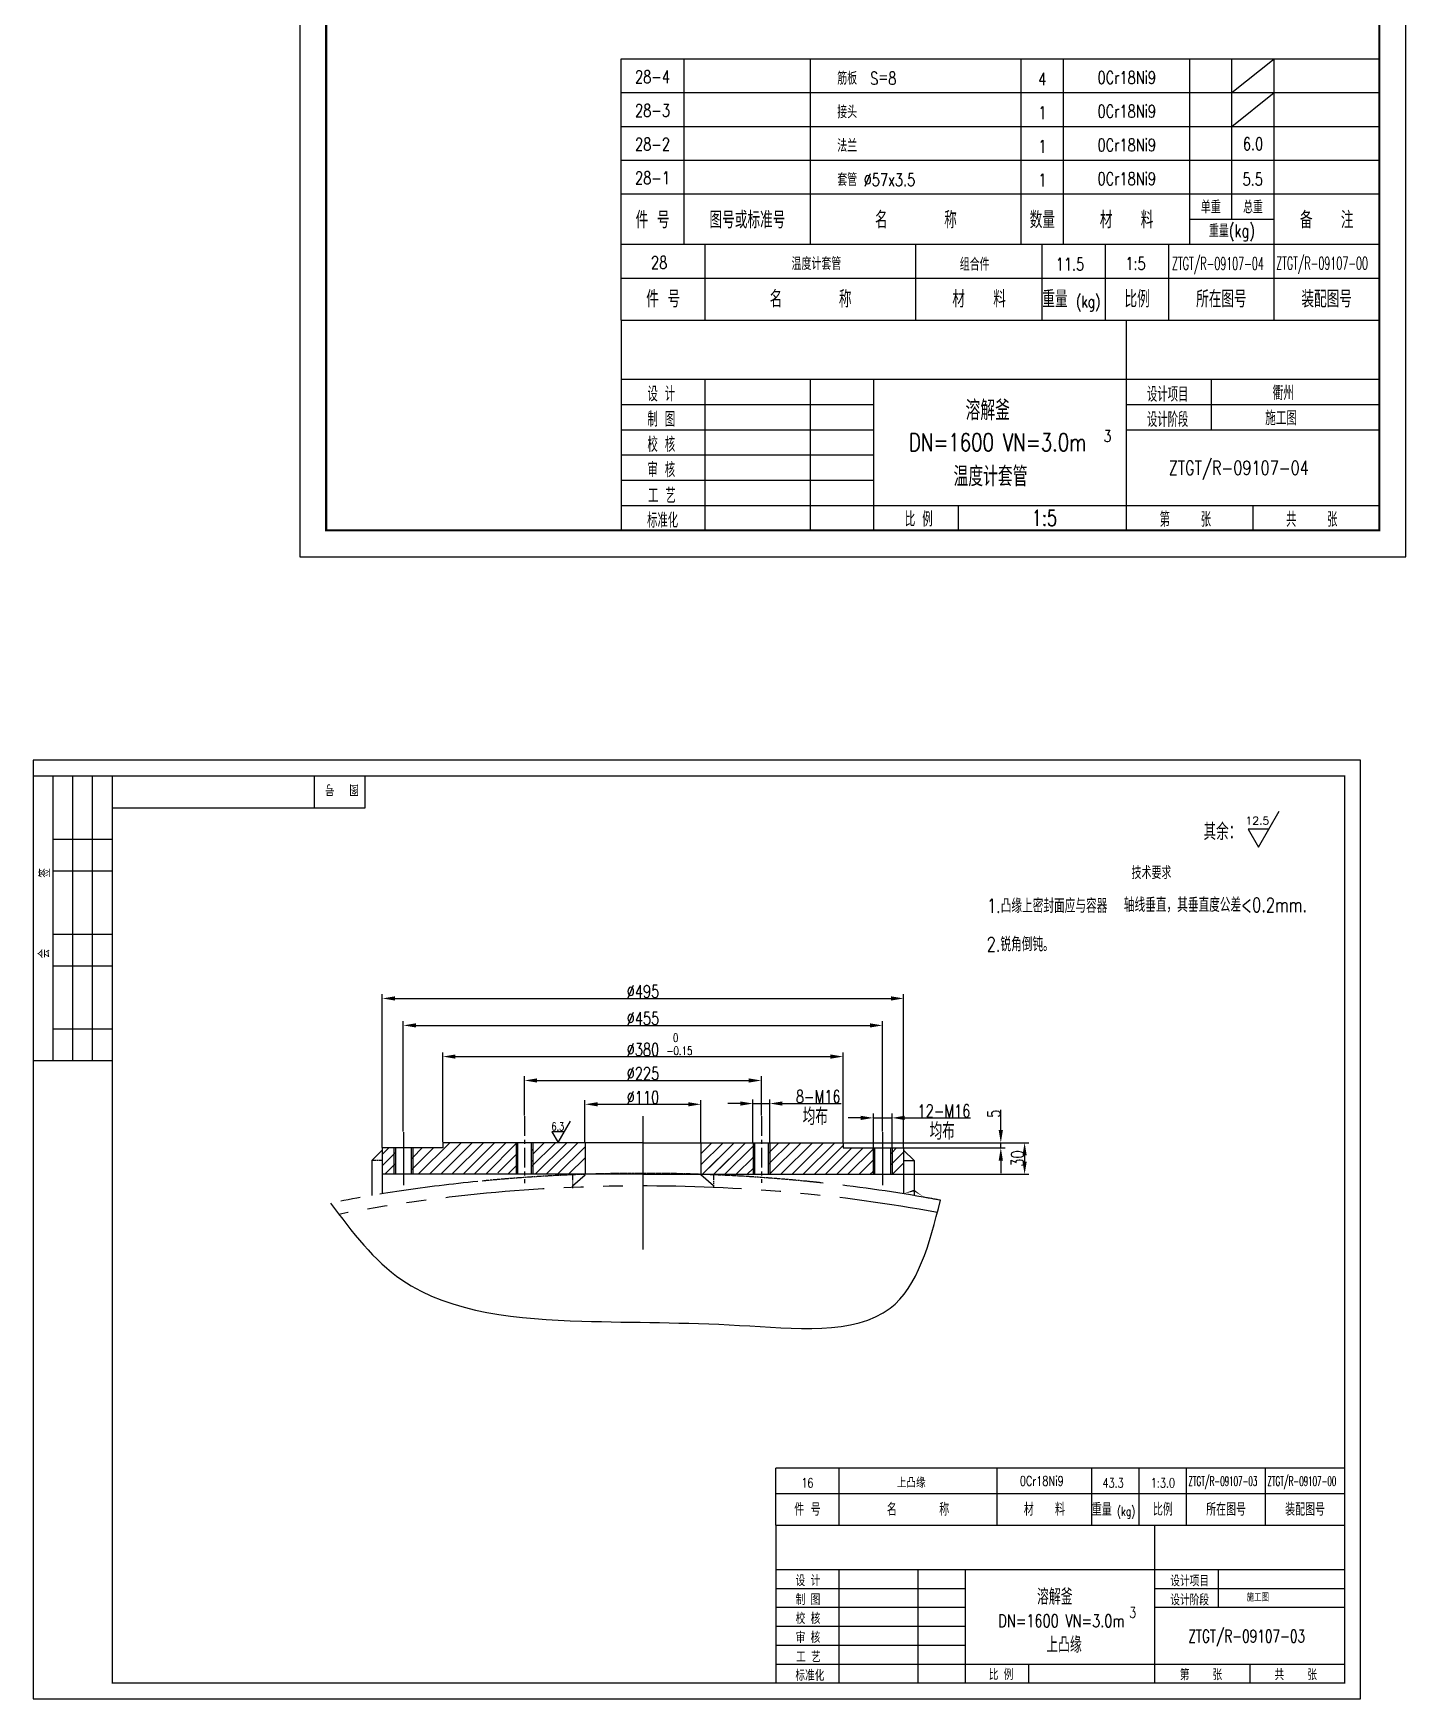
# Model space of a CAD drawing. Extents: x 6109 to 86747, y -17046 to 6992.
# Drawn here: x 45245 to 46548, y -6266 to -4685 of the extents above; entities that cross this region are included whole.
import ezdxf
from ezdxf.enums import TextEntityAlignment as Align

# ---------------------------------------------------------------- set-up
doc = ezdxf.new("R2010")
doc.units = 0
doc.header["$LTSCALE"] = 150
doc.header["$MEASUREMENT"] = 0
for name, pattern in [('CENTER', [2, 1.25, -0.25, 0.25, -0.25]), ('CONTINOUS', [0]), ('PHANTOM2', [1.25, 0.625, -0.125, 0.125, -0.125, 0.125, -0.125])]:
    doc.linetypes.add(name, pattern=pattern)
doc.layers.get('0').update_dxf_attribs({"linetype": 'CONTINUOUS'})
doc.layers.get('DEFPOINTS').update_dxf_attribs({"linetype": 'CONTINUOUS'})
for name, color, linetype in [('1', 7, 'CONTINUOUS'), ('3', 7, 'CONTINUOUS'), ('4', 4, 'CONTINOUS'), ('8', 12, 'CONTINUOUS'), ('BZ', 7, 'CONTINUOUS'), ('HGJ', 1, 'CONTINUOUS'), ('HGJY', 7, 'CONTINUOUS'), ('K1', 4, 'CONTINUOUS'), ('MXB', 7, 'CONTINUOUS'), ('TANK', 1, 'CONTINUOUS'), ('ZXX', 2, 'CENTER')]:
    doc.layers.add(name, color=color, linetype=linetype)
doc.styles.add('HZ', font='txt', dxfattribs={"width": 0.75, "bigfont": 'hztxt'})
doc.styles.add('HZFS', font='simplex.shx', dxfattribs={"width": 0.75, "bigfont": 'hzfs.shx'})
doc.styles.get("Standard").update_dxf_attribs({"font": 'txt', "width": 0.75, "bigfont": 'hztxt.shx'})
doc.dimstyles.get("Standard").update_dxf_attribs({"dimtxt": 0.18, "dimasz": 0.18, "dimexe": 0.18, "dimexo": 0.0625, "dimgap": 0.09, "dimtad": 0, "dimtih": 1, "dimtoh": 1, "dimdec": 4, "dimzin": 0, "dimdsep": 46, "dimtxsty": 'Standard', "dimcen": 0.09, "dimadec": 0, "dimazin": 0, "dimtfac": 1, "dimtdec": 4, "dimtofl": 0, "dimtmove": 0, "dimatfit": 3, "dimfxl": 1, "dimtolj": 1, "dimtzin": 0, "dimarcsym": 0})

# ---------------------------------------------------------------- blocks, each defined once
blk = doc.blocks.new('*D301')
at = {"color": 0, "linetype": 'ByBlock', "lineweight": -2}
for p, q in [((45711, -5712.4), (45711, -5675.2)), ((45936, -5712.4), (45936, -5675.2)), ((45723, -5679.2), (45924, -5679.2))]:
    blk.add_line(p, q, dxfattribs=at)
at = {"color": 0, "linetype": 'ByBlock'}
for points in [[(45723, -5677.2), (45723, -5681.2), (45711, -5679.2)], [(45924, -5677.2), (45924, -5681.2), (45936, -5679.2)]]:
    blk.add_solid(points, dxfattribs=at)
at = {"layer": 'DEFPOINTS', "color": 0, "linetype": 'ByBlock'}
for p in [(45936, -5679.2), (45711, -5713), (45936, -5713)]:
    blk.add_point(p, dxfattribs=at)
at = {"color": 0, "linetype": 'ByBlock', "insert": (45823.5, -5672.6), "char_height": 12, "attachment_point": 5, "style": 'HZFS'}
blk.add_mtext('\\A1;%%C225', dxfattribs=at)
blk = doc.blocks.new('*D299')
at = {"color": 0, "linetype": 'ByBlock', "lineweight": -2}
for p, q in [((45633.5, -5737.7), (45633.5, -5652.5)), ((45645.5, -5656.5), (46001.5, -5656.5)), ((46013.5, -5737.7), (46013.5, -5652.5))]:
    blk.add_line(p, q, dxfattribs=at)
at = {"color": 0, "linetype": 'ByBlock'}
for points in [[(45645.5, -5654.5), (45645.5, -5658.5), (45633.5, -5656.5)], [(46001.5, -5654.5), (46001.5, -5658.5), (46013.5, -5656.5)]]:
    blk.add_solid(points, dxfattribs=at)
at = {"layer": 'DEFPOINTS', "color": 0, "linetype": 'ByBlock'}
for p in [(46013.5, -5656.5), (45633.5, -5738.3), (46013.5, -5738.3)]:
    blk.add_point(p, dxfattribs=at)
at = {"color": 0, "linetype": 'ByBlock', "insert": (45823.5, -5649.9), "char_height": 12, "attachment_point": 5, "style": 'HZFS'}
blk.add_mtext('\\A1;%%C380', dxfattribs=at)
blk = doc.blocks.new('*D298')
at = {"color": 0, "linetype": 'ByBlock', "lineweight": -2}
for p, q in [((45596, -5727.6), (45596, -5622.9)), ((45608, -5626.9), (46039, -5626.9)), ((46051, -5727.6), (46051, -5622.9))]:
    blk.add_line(p, q, dxfattribs=at)
at = {"color": 0, "linetype": 'ByBlock'}
for points in [[(45608, -5624.9), (45608, -5628.9), (45596, -5626.9)], [(46039, -5624.9), (46039, -5628.9), (46051, -5626.9)]]:
    blk.add_solid(points, dxfattribs=at)
at = {"layer": 'DEFPOINTS', "color": 0, "linetype": 'ByBlock'}
for p in [(46051, -5626.9), (45596, -5728.2), (46051, -5728.2)]:
    blk.add_point(p, dxfattribs=at)
at = {"color": 0, "linetype": 'ByBlock', "insert": (45823.5, -5620.2), "char_height": 12, "attachment_point": 5, "style": 'HZFS'}
blk.add_mtext('\\A1;%%C455', dxfattribs=at)
blk = doc.blocks.new('*D297')
at = {"color": 0, "linetype": 'ByBlock', "lineweight": -2}
for p, q in [((45576, -5742.7), (45576, -5597.3)), ((46071, -5742.7), (46071, -5597.3)), ((45588, -5601.3), (46059, -5601.3))]:
    blk.add_line(p, q, dxfattribs=at)
at = {"color": 0, "linetype": 'ByBlock'}
for points in [[(45588, -5599.3), (45588, -5603.3), (45576, -5601.3)], [(46059, -5599.3), (46059, -5603.3), (46071, -5601.3)]]:
    blk.add_solid(points, dxfattribs=at)
at = {"layer": 'DEFPOINTS', "color": 0, "linetype": 'ByBlock'}
for p in [(46071, -5601.3), (45576, -5743.3), (46071, -5743.3)]:
    blk.add_point(p, dxfattribs=at)
at = {"color": 0, "linetype": 'ByBlock', "insert": (45823.5, -5594.6), "char_height": 12, "attachment_point": 5, "style": 'HZFS'}
blk.add_mtext('\\A1;%%C495', dxfattribs=at)
blk = doc.blocks.new('*D305')
at = {"color": 0, "linetype": 'ByBlock', "lineweight": -2}
for p, q in [((46163.3, -5726.3), (46163.3, -5707)), ((46014.2, -5738.3), (46167.3, -5738.3)), ((46163.3, -5743.3), (46163.3, -5738.3)), ((46071.7, -5743.3), (46167.3, -5743.3)), ((46163.3, -5755.3), (46163.3, -5767.3))]:
    blk.add_line(p, q, dxfattribs=at)
at = {"color": 0, "linetype": 'ByBlock'}
for points in [[(46161.3, -5726.3), (46165.3, -5726.3), (46163.3, -5738.3)], [(46161.3, -5755.3), (46165.3, -5755.3), (46163.3, -5743.3)]]:
    blk.add_solid(points, dxfattribs=at)
at = {"layer": 'DEFPOINTS', "color": 0, "linetype": 'ByBlock'}
for p in [(46013.5, -5738.3), (46071, -5743.3), (46163.3, -5743.3)]:
    blk.add_point(p, dxfattribs=at)
at = {"color": 0, "linetype": 'ByBlock', "insert": (46156.7, -5710.7), "char_height": 12, "attachment_point": 5, "rotation": 90, "style": 'HZFS'}
blk.add_mtext('\\A1;5', dxfattribs=at)
blk = doc.blocks.new('*D304')
at = {"color": 0, "linetype": 'ByBlock', "lineweight": -2}
for p, q in [((46136.7, -5738.3), (46189.9, -5738.3)), ((46185.9, -5750.3), (46185.9, -5756.3)), ((46071.7, -5768.3), (46189.9, -5768.3))]:
    blk.add_line(p, q, dxfattribs=at)
at = {"color": 0, "linetype": 'ByBlock'}
for points in [[(46183.9, -5750.3), (46187.9, -5750.3), (46185.9, -5738.3)], [(46183.9, -5756.3), (46187.9, -5756.3), (46185.9, -5768.3)]]:
    blk.add_solid(points, dxfattribs=at)
at = {"layer": 'DEFPOINTS', "color": 0, "linetype": 'ByBlock'}
for p in [(46136.1, -5738.3), (46071, -5768.3), (46185.9, -5768.3)]:
    blk.add_point(p, dxfattribs=at)
at = {"color": 0, "linetype": 'ByBlock', "insert": (46179.2, -5753.3), "char_height": 12, "attachment_point": 5, "rotation": 90, "style": 'HZFS'}
blk.add_mtext('\\A1;30', dxfattribs=at)
blk = doc.blocks.new('*D303')
at = {"color": 0, "linetype": 'ByBlock', "lineweight": -2}
for p, q in [((46030.3, -5714.7), (46018.3, -5714.7)), ((46042.3, -5742.7), (46042.3, -5710.7)), ((46042.3, -5714.7), (46060, -5714.7)), ((46060, -5742.7), (46060, -5710.7)), ((46072, -5714.7), (46134.6, -5714.7))]:
    blk.add_line(p, q, dxfattribs=at)
at = {"color": 0, "linetype": 'ByBlock'}
for points in [[(46030.3, -5712.7), (46030.3, -5716.7), (46042.3, -5714.7)], [(46072, -5712.7), (46072, -5716.7), (46060, -5714.7)]]:
    blk.add_solid(points, dxfattribs=at)
at = {"layer": 'DEFPOINTS', "color": 0, "linetype": 'ByBlock'}
for p in [(46060, -5714.7), (46042.3, -5743.3), (46060, -5743.3)]:
    blk.add_point(p, dxfattribs=at)
at = {"color": 0, "linetype": 'ByBlock', "insert": (46109.3, -5708.1), "char_height": 12, "attachment_point": 5, "style": 'HZFS'}
blk.add_mtext('\\A1;12-M16', dxfattribs=at)
blk = doc.blocks.new('*D302')
at = {"color": 0, "linetype": 'ByBlock', "lineweight": -2}
for p, q in [((45768.5, -5737.7), (45768.5, -5697.8)), ((45780.5, -5701.8), (45866.5, -5701.8)), ((45878.5, -5737.7), (45878.5, -5697.8))]:
    blk.add_line(p, q, dxfattribs=at)
at = {"color": 0, "linetype": 'ByBlock'}
for points in [[(45780.5, -5699.8), (45780.5, -5703.8), (45768.5, -5701.8)], [(45866.5, -5699.8), (45866.5, -5703.8), (45878.5, -5701.8)]]:
    blk.add_solid(points, dxfattribs=at)
at = {"layer": 'DEFPOINTS', "color": 0, "linetype": 'ByBlock'}
for p in [(45878.5, -5701.8), (45768.5, -5738.3), (45878.5, -5738.3)]:
    blk.add_point(p, dxfattribs=at)
at = {"color": 0, "linetype": 'ByBlock', "insert": (45823.5, -5695.2), "char_height": 12, "attachment_point": 5, "style": 'HZFS'}
blk.add_mtext('\\A1;%%C110', dxfattribs=at)
blk = doc.blocks.new('*D300')
at = {"color": 0, "linetype": 'ByBlock', "lineweight": -2}
for p, q in [((45916, -5701.1), (45904, -5701.1)), ((45928, -5737.7), (45928, -5697.1)), ((45928, -5701.1), (45944, -5701.1)), ((45944, -5737.7), (45944, -5697.1)), ((45956, -5701.1), (46011.7, -5701.1))]:
    blk.add_line(p, q, dxfattribs=at)
at = {"color": 0, "linetype": 'ByBlock'}
for points in [[(45916, -5699.1), (45916, -5703.1), (45928, -5701.1)], [(45956, -5699.1), (45956, -5703.1), (45944, -5701.1)]]:
    blk.add_solid(points, dxfattribs=at)
at = {"layer": 'DEFPOINTS', "color": 0, "linetype": 'ByBlock'}
for p in [(45944, -5701.1), (45928, -5738.3), (45944, -5738.3)]:
    blk.add_point(p, dxfattribs=at)
at = {"color": 0, "linetype": 'ByBlock', "insert": (45989.9, -5694.5), "char_height": 12, "attachment_point": 5, "style": 'HZFS'}
blk.add_mtext('\\A1;8-M16', dxfattribs=at)
blk = doc.blocks.new('BORDER')
for p, q in [((1, 1), (0, 1)), ((0, 1), (0, 0)), ((1, 0), (1, 1)), ((0, 0), (1, 0))]:
    blk.add_line(p, q)
blk = doc.blocks.new('HQ')
for p, q in [((-18.75, -90), (-18.75, 0)), ((-12.5, -90), (-12.5, 0)), ((-6.25, -90), (-6.25, 0)), ((64, -10), (64, 0)), ((80, -10), (80, 0)), ((0, -10), (80, -10)), ((-18.75, -20), (0, -20)), ((-18.75, -30), (0, -30)), ((-18.75, -50), (0, -50)), ((-18.75, -60), (0, -60)), ((-18.75, -80), (0, -80)), ((-25, -90), (0, -90))]:
    blk.add_line(p, q)
at = {"layer": 'K1', "color": 7}
blk.add_line((0, 0), (-25, 0), dxfattribs=at)
at = {"style": 'HZ', "width": 0.75}
for s, rotation, p in [('图  号', 180, (78.04, -2.6)), ('签', 90, (-19.68, -32.16)), ('会         ', 90, (-19.87, -57.68))]:
    blk.add_text(s, height=3.5, rotation=rotation, dxfattribs=at).set_placement(p)

msp = doc.modelspace()

# ---------------------------------------------------------------- linework, layer by layer
for p, q in [((45497.7261, -3696.92756), (45497.7261, -5181.92756)), ((46547.7261, -5181.92756), (46547.7261, -3696.92756)), ((46382.7261, -4741.24875), (46422.7261, -4709.24875)), ((46382.7261, -4773.24875), (46422.7261, -4741.24875)), ((45497.7261, -5181.92756), (46547.7261, -5181.92756)), ((45244.69144, -5375.18601), (45244.69144, -6266.18601)), ((46504.69144, -5375.18601), (45244.69144, -5375.18601)), ((46504.69144, -6266.18601), (46504.69144, -5375.18601)), ((45610.25236, -5768.29971), (45640.25236, -5738.29971)), ((45620.85896, -5768.29971), (45650.85896, -5738.29971)), ((45631.46556, -5768.29971), (45661.46556, -5738.29971)), ((45642.07216, -5768.29971), (45672.07216, -5738.29971)), ((45652.67876, -5768.29971), (45682.67876, -5738.29971)), ((45663.28537, -5768.29971), (45693.28537, -5738.29971)), ((45674.1939, -5767.99779), (45703.89197, -5738.29971)), ((45703.02583, -5739.16585), (45703.89197, -5738.29971)), ((45717.52583, -5761.26613), (45740.49225, -5738.29971)), ((45719.02583, -5738.55293), (45719.27905, -5738.29971)), ((45719.02583, -5749.15953), (45729.88565, -5738.29971)), ((45721.09885, -5768.29971), (45751.09885, -5738.29971)), ((45731.70545, -5768.29971), (45761.70545, -5738.29971)), ((45878.52583, -5748.75856), (45888.98467, -5738.29971)), ((45878.52583, -5759.36516), (45899.59128, -5738.29971)), ((45878.52583, -5748.75856), (45888.98467, -5738.29971)), ((45878.52583, -5759.36516), (45899.59128, -5738.29971)), ((45880.19788, -5768.29971), (45910.19788, -5738.29971)), ((45886.25448, -5762.24312), (45910.19788, -5738.29971)), ((45890.80448, -5768.29971), (45920.80448, -5738.29971)), ((45896.43142, -5762.67277), (45920.80448, -5738.29971)), ((45943.83749, -5768.29971), (45973.83749, -5738.29971)), ((45944.02583, -5746.89817), (45952.62428, -5738.29971)), ((45944.02583, -5757.50477), (45963.23089, -5738.29971)), ((45954.44409, -5768.29971), (45984.44409, -5738.29971)), ((45965.05069, -5768.29971), (45995.05069, -5738.29971)), ((45975.68967, -5768.26734), (46005.65729, -5738.29971)), ((45576.02583, -5749.49323), (45582.21935, -5743.29971)), ((45576.02583, -5760.09983), (45587.02583, -5749.09983)), ((45587.02583, -5749.09983), (45588.52583, -5747.59983)), ((45603.52583, -5753.81304), (45605.02583, -5752.31304)), ((45605.02583, -5752.31304), (45614.03915, -5743.29971)), ((45605.02583, -5762.91964), (45624.64576, -5743.29971)), ((45685.85548, -5766.94281), (45704.52583, -5748.27245)), ((45703.02583, -5749.77245), (45704.52583, -5748.27245)), ((45717.52583, -5745.87905), (45719.02583, -5744.37905)), ((45717.52583, -5756.48566), (45719.02583, -5754.98566)), ((45742.31206, -5768.29971), (45768.52583, -5742.08594)), ((45752.91866, -5768.29971), (45768.52583, -5752.69254)), ((45901.41108, -5768.29971), (45928.02583, -5741.68496)), ((45912.01768, -5768.29971), (45928.02583, -5752.29157)), ((45928.02583, -5741.68496), (45929.52583, -5740.18496)), ((45928.02583, -5752.29157), (45929.52583, -5750.79157)), ((45942.52583, -5748.39817), (45944.02583, -5746.89817)), ((45986.2639, -5768.29971), (46013.52583, -5741.03778)), ((45996.8705, -5768.29971), (46021.8705, -5743.29971)), ((46007.4771, -5768.29971), (46032.4771, -5743.29971)), ((46018.0837, -5768.29971), (46042.02583, -5744.35758)), ((46028.6903, -5768.29971), (46042.02583, -5754.96418)), ((46042.02583, -5744.35758), (46043.0837, -5743.29971)), ((46042.02583, -5754.96418), (46043.52583, -5753.46418)), ((46058.52583, -5749.07079), (46060.02583, -5747.57079)), ((46060.02583, -5747.57079), (46064.2969, -5743.29971)), ((46060.02583, -5758.17739), (46071.02583, -5747.17739)), ((45578.43255, -5768.29971), (45587.02583, -5759.70643)), ((45587.02583, -5759.70643), (45588.52583, -5758.20643)), ((45603.52583, -5764.41964), (45605.02583, -5762.91964)), ((45674.1939, -5767.99778), (45674.1939, -5767.99778)), ((45685.85548, -5766.9428), (45685.85548, -5766.9428)), ((45695.10517, -5768.29971), (45704.52583, -5758.87905)), ((45697.42123, -5765.98366), (45697.42123, -5765.98366)), ((45703.02583, -5760.37905), (45704.52583, -5758.87905)), ((45768.52583, -5769.06517), (45756.52583, -5779.52976)), ((45878.52583, -5768.5744), (45890.52583, -5779.039)), ((45922.62428, -5768.29971), (45928.02583, -5762.89817)), ((45928.02583, -5762.89817), (45929.52583, -5761.39817)), ((45942.52583, -5759.00477), (45944.02583, -5757.50477)), ((46039.2969, -5768.29971), (46042.02583, -5765.57079)), ((46042.02583, -5765.57079), (46043.52583, -5764.07079)), ((46058.52583, -5759.67739), (46060.02583, -5758.17739)), ((46060.51011, -5768.29971), (46071.02583, -5757.78399)), ((45244.69144, -6266.18601), (46504.69144, -6266.18601))]:
    msp.add_line(p, q)
at = {"linetype": 'PHANTOM2'}
for p, q in [((45566.02583, -5755.29971), (45566.02583, -5788.47687)), ((45576.02583, -5743.29971), (45576.02583, -5786.82788)), ((46071.02583, -5743.29971), (46071.02583, -5786.82788)), ((46081.02583, -5755.29971), (46081.02583, -5788.47672))]:
    msp.add_line(p, q, dxfattribs=at)
at = {"linetype": 'PHANTOM2', "ltscale": 0.02}
msp.add_line((45576.02583, -5755.29971), (45566.02583, -5755.29971), dxfattribs=at)
at = {"linetype": 'PHANTOM2', "ltscale": 0.05}
for p, q in [((45756.52583, -5769.52065), (45756.52583, -5781.53096)), ((45890.52583, -5769.02989), (45890.52583, -5781.04019))]:
    msp.add_line(p, q, dxfattribs=at)
at = {"linetype": 'PHANTOM2'}
msp.add_ellipse((45823.52583, -6179.36022), major_axis=(-800, 0), ratio=0.5, start_param=-1.9277139396, end_param=-1.2016730043, dxfattribs=at)
at = {"linetype": 'PHANTOM2', "ltscale": 0.02}
msp.add_open_spline([(45976.02584, -5774.63914), (45948.58456, -5771.99584), (45920.8731, -5770.06651), (45859.59495, -5767.41426), (45825.97377, -5767.01275), (45758.89043, -5768.30768), (45725.42854, -5770.0041), (45685.194, -5773.32338), (45678.10094, -5773.95755), (45671.02583, -5774.63917)], degree=3, knots=[4.52205515823, 4.52205515823, 4.52205515823, 4.52205515823, 4.62603984763, 4.62603984763, 4.7509762266, 4.7509762266, 4.87591260557, 4.87591260557, 4.90272283122, 4.90272283122, 4.90272283122, 4.90272283122], dxfattribs=at)
at = {"linetype": 'PHANTOM2'}
for points, knots in [([(45666.6085, -5775.07114), (45642.21284, -5777.49212), (45618.03729, -5780.47781), (45571.44861, -5787.39009), (45549.00612, -5791.26597), (45526.94114, -5795.62971)], [4.90830545242, 4.90830545242, 4.90830545242, 4.90830545242, 5.00084898454, 5.00084898454, 5.08905339146, 5.08905339146, 5.08905339146, 5.08905339146]), ([(46105.97221, -5792.90986), (46100.51271, -5791.8889), (46095.03149, -5790.89759), (46057.81086, -5784.39344), (46025.41142, -5779.84485), (45990.11228, -5776.05925), (45987.6431, -5775.80051), (45976.02584, -5774.63914)], [4.35449667881, 4.35449667881, 4.35449667881, 4.35449667881, 4.37616708969, 4.37616708969, 4.50110346866, 4.50110346866, 4.51049008467, 4.51049008467, 4.51049008467, 4.51049008467])]:
    msp.add_open_spline(points, degree=3, knots=knots, dxfattribs=at)
msp.add_open_spline([(45526.94114, -5795.62971), (45547.27646, -5823.16504), (45604.44383, -5897.68734), (45762.09325, -5910.13657), (45905.92317, -5907.87807), (46070.67099, -5926.43683), (46095.64886, -5834.48512), (46105.97221, -5792.90986)], degree=3, knots=[6.6536565359, 6.6536565359, 6.6536565359, 6.6536565359, 106.1838017171, 281.4768933321, 431.4272792168, 575.1485623078, 688.968176293, 688.968176293, 688.968176293, 688.968176293])
for points in [[(45576.02583, -5745.29971), (45566.02583, -5755.29971), (45576.02583, -5755.29971), (45576.02583, -5745.29971)], [(46071.02583, -5745.29971), (46071.02583, -5755.29971), (46081.02583, -5755.29971), (46071.02583, -5745.29971)], [(45756.52583, -5769.52065), (45756.52583, -5779.52976), (45768.52583, -5769.06517), (45756.52583, -5769.52065)], [(45890.52583, -5769.02989), (45890.52583, -5779.039), (45878.52583, -5768.57434), (45890.52583, -5769.02989)], [(46081.02583, -5782.82649), (46090.04305, -5789.80443), (46071.02583, -5786.60611), (46081.02583, -5782.82649)], [(46081.02583, -5782.82649), (46090.04305, -5789.80443), (46071.02583, -5786.60611), (46081.02583, -5784.52287)]]:
    msp.add_solid(points)
at = {"linetype": 'PHANTOM2', "ltscale": 0.02}
msp.add_solid([(45566.02583, -5782.85649), (45557.00862, -5789.83444), (45576.02583, -5786.63611), (45566.02583, -5782.85649)], dxfattribs=at)
at = {"layer": '1', "color": 1}
for p, q in [((45802.7261, -4957.24875), (45802.7261, -5157.24875)), ((45802.7261, -4957.24875), (46522.7261, -4957.24875)), ((45949.69144, -6101.4269), (45949.69144, -6251.4269)), ((45949.69144, -6101.4269), (46489.69144, -6101.4269))]:
    msp.add_line(p, q, dxfattribs=at)
at = {"layer": '3'}
for p, q in [((46282.7261, -5157.24875), (46282.7261, -4957.24875)), ((45802.7261, -5013.24875), (46522.7261, -5013.24875)), ((45882.7261, -5157.24875), (45882.7261, -5013.24875)), ((45982.7261, -5157.24875), (45982.7261, -5013.24875)), ((46042.7261, -5157.24875), (46042.7261, -5013.24875)), ((46362.91568, -5013.24875), (46362.91568, -5061.24875)), ((45802.7261, -5037.24875), (46042.7261, -5037.24875)), ((46282.7261, -5037.24875), (46522.7261, -5037.24875)), ((45802.7261, -5061.24875), (46042.7261, -5061.24875)), ((46282.7261, -5061.24875), (46522.7261, -5061.24875)), ((45802.7261, -5085.24875), (46042.7261, -5085.24875)), ((45802.7261, -5109.24875), (46042.7261, -5109.24875)), ((45802.7261, -5133.24875), (46522.7261, -5133.24875)), ((46122.7261, -5133.24875), (46122.7261, -5157.24875)), ((46402.7261, -5133.24875), (46402.7261, -5157.24875)), ((46309.69144, -6251.4269), (46309.69144, -6101.4269)), ((45949.69144, -6143.4269), (46489.69144, -6143.4269)), ((46009.69144, -6251.4269), (46009.69144, -6143.4269)), ((46084.69144, -6251.4269), (46084.69144, -6143.4269)), ((46129.69144, -6251.4269), (46129.69144, -6143.4269)), ((46369.83362, -6143.4269), (46369.83362, -6179.4269)), ((45949.69144, -6161.4269), (46129.69144, -6161.4269)), ((46309.69144, -6161.4269), (46489.69144, -6161.4269)), ((45949.69144, -6179.4269), (46129.69144, -6179.4269)), ((46309.69144, -6179.4269), (46489.69144, -6179.4269)), ((45949.69144, -6197.4269), (46129.69144, -6197.4269)), ((45949.69144, -6215.4269), (46129.69144, -6215.4269)), ((45949.69144, -6233.4269), (46489.69144, -6233.4269)), ((46189.69144, -6233.4269), (46189.69144, -6251.4269)), ((46399.69144, -6233.4269), (46399.69144, -6251.4269))]:
    msp.add_line(p, q, dxfattribs=at)
at = {"layer": '4', "const_width": 2}
msp.add_lwpolyline([(46522.7261, -5156.92756), (46522.7261, -3821.92756), (45522.7261, -3821.92756), (45522.7261, -5156.92756)], close=True, dxfattribs=at)
at = {"layer": 'BZ'}
for points in [[(46417.86195, -5440.64836), (46398.08895, -5440.64836), (46407.97545, -5457.77228), (46427.74845, -5423.52444)], [(45748.79413, -5727.88581), (45737.09413, -5727.88581), (45742.94413, -5738.01831), (45754.64413, -5717.75332)]]:
    msp.add_lwpolyline(points, dxfattribs=at)
at = {"layer": 'DEFPOINTS', "color": 0, "linetype": 'ByBlock'}
msp.add_point((45725.11461, -5764.03613), dxfattribs=at)
at = {"layer": 'HGJ'}
for p, q in [((45802.7261, -4709.24875), (46522.7261, -4709.24875)), ((45802.7261, -4885.24875), (45802.7261, -4709.24875)), ((45802.7261, -4885.24875), (46522.7261, -4885.24875)), ((45802.7261, -4957.24875), (45802.7261, -4885.24875)), ((45949.69144, -6101.4269), (45949.69144, -6047.4269)), ((46489.69144, -6047.4269), (45949.69144, -6047.4269))]:
    msp.add_line(p, q, dxfattribs=at)
at = {"layer": 'HGJY'}
for p, q in [((45862.7261, -4885.24875), (45862.7261, -4709.24875)), ((45982.7261, -4885.24875), (45982.7261, -4709.24875)), ((46182.7261, -4885.24875), (46182.7261, -4709.24875)), ((46222.7261, -4885.24875), (46222.7261, -4709.24875)), ((46342.7261, -4885.24875), (46342.7261, -4709.24875)), ((46382.7261, -4861.24875), (46382.7261, -4709.24875)), ((46422.7261, -4885.24875), (46422.7261, -4709.24875)), ((45802.7261, -4741.24875), (46522.7261, -4741.24875)), ((45802.7261, -4773.24875), (46522.7261, -4773.24875)), ((45802.7261, -4805.24875), (46522.7261, -4805.24875)), ((45802.7261, -4837.24875), (46522.7261, -4837.24875)), ((46342.7261, -4861.24875), (46422.7261, -4861.24875)), ((45882.7261, -4957.24875), (45882.7261, -4885.24875)), ((46082.7261, -4957.24875), (46082.7261, -4885.24875)), ((46202.7261, -4957.24875), (46202.7261, -4885.24875)), ((46262.7261, -4957.24875), (46262.7261, -4885.24875)), ((46322.7261, -4957.24875), (46322.7261, -4885.24875)), ((46422.7261, -4957.24875), (46422.7261, -4885.24875)), ((45802.7261, -4917.24875), (46522.7261, -4917.24875)), ((46009.69144, -6101.4269), (46009.69144, -6047.4269)), ((46159.69144, -6101.4269), (46159.69144, -6047.4269)), ((46249.69144, -6101.4269), (46249.69144, -6047.4269)), ((46294.69144, -6101.4269), (46294.69144, -6047.4269)), ((46339.69144, -6101.4269), (46339.69144, -6047.4269)), ((46414.69144, -6101.4269), (46414.69144, -6047.4269)), ((45949.69144, -6071.4269), (46489.69144, -6071.4269))]:
    msp.add_line(p, q, dxfattribs=at)
at = {"layer": 'K1', "const_width": 1.2}
msp.add_lwpolyline([(46489.69144, -6251.18601), (46489.69144, -5390.18601), (45319.69144, -5390.18601), (45319.69144, -6251.18601)], close=True, dxfattribs=at)
at = {"layer": 'TANK'}
for p, q in [((45633.52583, -5738.29971), (45633.52583, -5743.29971)), ((45823.52583, -5738.29971), (45633.52583, -5738.29971)), ((45704.52583, -5738.29971), (45704.52583, -5768.29971)), ((45717.52583, -5738.29971), (45717.52583, -5768.29971)), ((45768.52583, -5738.29971), (45768.52583, -5768.29971)), ((45823.52583, -5738.29971), (46013.52583, -5738.29971)), ((45878.52583, -5738.29971), (45878.52583, -5768.29971)), ((45929.52583, -5738.29971), (45929.52583, -5768.29971)), ((45942.52583, -5738.29971), (45942.52583, -5768.29971)), ((46013.52583, -5738.29971), (46013.52583, -5743.29971)), ((46013.52583, -5738.29971), (46013.52583, -5743.29971)), ((45566.02583, -5755.29971), (45576.02583, -5745.29971)), ((45633.52583, -5743.29971), (45576.02583, -5743.29971)), ((45588.52583, -5743.29971), (45588.52583, -5768.29971)), ((45603.52583, -5743.29971), (45603.52583, -5768.29971)), ((46013.52583, -5743.29971), (46071.02583, -5743.29971)), ((46043.52583, -5743.29971), (46043.52583, -5768.29971)), ((46058.52583, -5743.29971), (46058.52583, -5768.29971)), ((46081.02583, -5755.29971), (46071.02583, -5745.29971)), ((46071.02583, -5755.29971), (46081.02583, -5755.29971)), ((45823.52583, -5768.29971), (45576.02583, -5768.29971)), ((45823.52583, -5768.29971), (46071.02583, -5768.29971))]:
    msp.add_line(p, q, dxfattribs=at)
at = {"layer": 'TANK', "color": 7}
for p, q in [((45703.02583, -5738.29971), (45703.02583, -5768.29971)), ((45719.02583, -5738.29971), (45719.02583, -5768.29971)), ((45928.02583, -5738.29971), (45928.02583, -5768.29971)), ((45944.02583, -5738.29971), (45944.02583, -5768.29971)), ((45587.02583, -5743.29971), (45587.02583, -5768.29971)), ((45605.02583, -5743.29971), (45605.02583, -5768.29971)), ((46042.02583, -5743.29971), (46042.02583, -5768.29971)), ((46060.02583, -5743.29971), (46060.02583, -5768.29971))]:
    msp.add_line(p, q, dxfattribs=at)
at = {"layer": 'ZXX', "ltscale": 0.1}
for p, q in [((45711.02583, -5713.02076), (45711.02583, -5776.85223)), ((45936.02583, -5713.02076), (45936.02583, -5776.48872))]:
    msp.add_line(p, q, dxfattribs=at)
at = {"layer": 'ZXX'}
for p, q in [((45823.52583, -5713.02076), (45823.52583, -5839.71035)), ((45596.02583, -5728.24708), (45596.02583, -5778.48529)), ((46051.02583, -5728.24708), (46051.02583, -5778.48529))]:
    msp.add_line(p, q, dxfattribs=at)

# ---------------------------------------------------------------- block references
for name, p, xscale, yscale, zscale in [('BORDER', (45244.69144, -6266.18601), 1260, 891, 1260), ('HQ', (45319.69144, -5390.18601), 3, 3, 3)]:
    msp.add_blockref(name, p, dxfattribs=dict(xscale=xscale, yscale=yscale, zscale=zscale))

# ---------------------------------------------------------------- texts
at = {"style": 'HZFS'}
for s, height, width, p in [('28-4', 12, 0.75, (45816.04324, -4732.12991)), ('筋板  S＝8', 12, 0.75, (46007.97482, -4733.61407)), ('4', 12, 0.75, (46198.95066, -4734.29685)), ('0Cr18Ni9', 12, 0.75, (46255.13095, -4732.95997)), ('28-3', 12, 0.75, (45816.04324, -4764.12991)), ('接头', 12, 0.75, (46007.97482, -4765.61407)), ('1', 12, 0.75, (46198.95066, -4766.29685)), ('0Cr18Ni9', 12, 0.75, (46255.13095, -4764.95997)), ('28-2', 12, 0.75, (45816.04324, -4796.12991)), ('法兰', 12, 0.75, (46007.97482, -4797.61407)), ('1', 12, 0.75, (46198.95066, -4798.29685)), ('0Cr18Ni9', 12, 0.75, (46255.13095, -4796.95997)), ('6.0', 12, 0.75, (46393.14728, -4795.88439)), ('28-1', 12, 0.75, (45816.04324, -4828.12991)), ('套管 %%C57x3.5', 12, 0.75, (46007.99751, -4829.90227)), ('1', 12, 0.75, (46198.95066, -4830.29685)), ('0Cr18Ni9', 12, 0.75, (46255.13095, -4828.95997)), ('5.5', 12, 0.75, (46392.80659, -4829.3887)), ('28', 12, 0.75, (45831.19903, -4908.56941)), ('温度计套管', 12, 0.75, (45964.59602, -4909.61407)), ('组合件', 12, 0.75, (46124.32856, -4910.21353)), ('11.5', 12, 0.75, (46215.47714, -4910.08409)), ('ZTGT/R-09107-04', 12, 0.55, (46325.86472, -4909.53844)), ('ZTGT/R-09107-00', 12, 0.55, (46424.7346, -4909.24005)), ('施工图', 13.44, 0.75, (46414.30778, -5056.99833)), ('DN=1600 VN=3.0m', 16.848, 0.75, (46076.11453, -5081.66565)), ('3', 11.232, 0.75, (46260.98359, -5072.94525)), ('ZTGT/R-09107-04', 13.44, 0.75, (46322.70071, -5104.26921)), ('3', 10, 0.75, (46285.29979, -6189.39767))]:
    msp.add_text(s, height=height, dxfattribs=dict(at, width=width)).set_placement(p)
at = {"style": 'HZFS', "width": 0.75}
for s, height, p in [('1:5', 12, (46291.19539, -4909.56503)), ('衢州', 13.44, (46431.48894, -5033.18987)), ('1:5', 15, (46204.70733, -5152.55037))]:
    msp.add_text(s, height=height, dxfattribs=at).set_placement(p, align=Align.CENTER)
at = {"layer": '8', "color": 7, "style": 'HZFS', "width": 0.7}
for s, height, p in [('设 计', 14, (45827.82151, -5034.38217)), ('设计项目', 14, (46302.11617, -5034.68631)), ('制 图', 14, (45827.82151, -5058.38217)), ('设计阶段', 14, (46302.11617, -5058.68631)), ('校 核', 14, (45827.82151, -5082.38217)), ('审 核', 14, (45827.82151, -5106.38217)), ('工 艺', 14, (45828.37817, -5130.95549)), ('标准化', 14, (45827.47853, -5154.38217)), ('比 例', 14, (46072.26124, -5153.24875)), ('第    张', 14, (46314.11993, -5153.51959)), ('共    张', 14, (46434.11993, -5153.51959)), ('设 计', 10.5, (45968.513, -6159.27696)), ('设计项目', 10.5, (46324.23399, -6159.50507)), ('制 图', 10.5, (45968.513, -6177.27696)), ('设计阶段', 10.5, (46324.23399, -6177.50507)), ('校 核', 10.5, (45968.513, -6195.27696)), ('审 核', 10.5, (45968.513, -6213.27696)), ('工 艺', 10.5, (45968.93049, -6231.70695)), ('标准化', 10.5, (45968.25576, -6249.27696)), ('比 例', 10.5, (46151.84279, -6248.4269)), ('第    张', 10.5, (46333.23681, -6248.63003)), ('共    张', 10.5, (46423.23681, -6248.63003))]:
    msp.add_text(s, height=height, dxfattribs=at).set_placement(p)
at = {"layer": 'BZ', "style": 'HZFS', "width": 0.75}
for s, height, p in [('其余：', 16, (46373.74768, -5451.00883)), ('0', 8, (45854.60654, -5642.62925)), ('-0.15', 8, (45858.15287, -5654.94844)), ('均布', 16, (45987.14446, -5721.44393)), ('6.3', 7.5, (45742.64175, -5726.60975)), ('均布', 16, (46107.69585, -5735.3821))]:
    msp.add_text(s, height=height, dxfattribs=at).set_placement(p, align=Align.CENTER)
at = {"layer": 'BZ', "style": 'HZFS'}
msp.add_text('12.5', height=7.5, dxfattribs=at).set_placement((46406.89888, -5436.25797), align=Align.CENTER)
at = {"layer": 'HGJY', "style": 'HZFS', "width": 0.75}
for s, height, p in [('件 号', 16, (45832.7261, -4861.24875)), ('图号或标准号', 16, (45922.7261, -4861.24875)), ('名      称', 16, (46082.7261, -4861.24875)), ('数量', 16, (46202.7261, -4861.24875)), ('材   料', 16, (46282.7261, -4861.24875)), ('单重', 12, (46362.7261, -4849.24875)), ('总重', 12, (46402.7261, -4849.24875)), ('备   注', 16, (46472.7261, -4861.24875)), ('重量(kg)', 12, (46382.7261, -4873.24875))]:
    msp.add_text(s, height=height, dxfattribs=at).set_placement(p, align=Align.MIDDLE)
for s, height, p in [('件 号', 16, (45842.7261, -4945.24875)), ('名      称', 16, (45982.7261, -4945.24875)), ('材   料', 16, (46142.7261, -4945.24875)), ('比例', 16, (46292.7261, -4945.24875)), ('所在图号', 16, (46372.7261, -4945.24875)), ('装配图号', 16, (46472.7261, -4945.24875)), ('件 号', 12, (45979.69144, -6092.4269)), ('名      称', 12, (46084.69144, -6092.4269)), ('材   料', 12, (46204.69144, -6092.4269)), ('比例', 12, (46317.19144, -6092.4269)), ('所在图号', 12, (46377.19144, -6092.4269)), ('装配图号', 12, (46452.19144, -6092.4269))]:
    msp.add_text(s, height=height, dxfattribs=at).set_placement(p, align=Align.CENTER)
for s, height, p in [('重量', 16, (46202.7261, -4945.24875)), ('(kg)', 11.2, (46234.7261, -4945.24875)), ('溶解釜', 18.712512, (46129.84408, -5052.28512)), ('温度计套管', 18.712512, (46118.45421, -5115.05641)), ('技术要求', 12, (46287.46658, -5487.94452)), ('1.凸缘上密封面应与容器', 13.5, (46150.20087, -5520.11927)), ('轴线垂直，其垂直度公差<0.2mm.', 13.5, (46280.13886, -5519.22762)), ('2.锐角倒钝。', 13.5, (46149.91573, -5556.65054)), ('重量', 12, (46249.69144, -6092.4269)), ('(kg)', 8.4, (46273.69144, -6092.4269))]:
    msp.add_text(s, height=height, dxfattribs=at).set_placement(p)
at = {"layer": 'MXB', "style": 'HZFS', "width": 0.75}
for s, height, p in [('上凸缘', 9, (46078.20836, -6065.8157)), ('0Cr18Ni9', 9, (46202.17077, -6063.9303)), ('16', 9, (45979.69144, -6065.8157)), ('43.3', 9, (46269.93338, -6065.81574)), ('1:3.0', 9, (46317.19144, -6065.8157)), ('施工图', 7, (46407.33362, -6173.8157)), ('DN=1600 VN=3.0m', 12, (46220.864, -6198.23382)), ('上凸缘', 15, (46223.30939, -6222.53948))]:
    msp.add_text(s, height=height, dxfattribs=at).set_placement(p, align=Align.CENTER)
at = {"layer": 'MXB', "style": 'HZFS'}
for s, height, width, p in [('ZTGT/R-09107-03', 9, 0.55, (46341.50076, -6064.12185)), ('ZTGT/R-09107-00', 9, 0.55, (46416.50076, -6064.12185)), ('溶解釜', 15, 0.75, (46197.68134, -6177.00511)), ('ZTGT/R-09107-03', 12, 0.7, (46341.31759, -6212.73803))]:
    msp.add_text(s, height=height, dxfattribs=dict(at, width=width)).set_placement(p)

# ---------------------------------------------------------------- dimensions: what is measured, and where the dimension line sits
at = {"color": 0, "linetype": 'ByBlock'}
for base, p1, p2, text, picture, middle in [((46071.02583, -5601.26505), (45576.02583, -5743.29971), (46071.02583, -5743.29971), '%%C495', '*D297', (45823.52583, -5594.64005)), ((46051.02583, -5626.85001), (45596.02583, -5728.24708), (46051.02583, -5728.24708), '%%C455', '*D298', (45823.52583, -5620.22501)), ((46013.52583, -5656.54391), (45633.52583, -5738.29971), (46013.52583, -5738.29971), '%%C380', '*D299', (45823.52583, -5649.91891)), ((45936.02583, -5679.1986), (45711.02583, -5713.02076), (45936.02583, -5713.02076), '%%C225', '*D301', (45823.52583, -5672.5736)), ((45878.52583, -5701.83792), (45768.52583, -5738.29971), (45878.52583, -5738.29971), '%%C110', '*D302', (45823.52583, -5695.21292)), ((45944.02583, -5701.0971), (45928.02583, -5738.29971), (45944.02583, -5738.29971), '8-M16', '*D300', (45989.86512, -5694.4721)), ((46060.02583, -5714.74299), (46042.27583, -5743.29971), (46060.02583, -5743.29971), '12-M16', '*D303', (46109.29369, -5708.11799))]:
    dim = msp.add_linear_dim(base=base, p1=p1, p2=p2, text=text, dimstyle='Standard', override={"dimtxt": 12, "dimasz": 12, "dimexe": 4, "dimexo": 0.625, "dimgap": 0.625, "dimtad": 1, "dimtih": 0, "dimtoh": 0, "dimzin": 8, "dimlunit": 6, "dimtxsty": 'HZFS', "dimcen": 2.5, "dimtofl": 1}, dxfattribs=at)
    dim.commit()
    dim.dimension.update_dxf_attribs({"geometry": picture, "text_midpoint": middle})
dim = msp.add_linear_dim(base=(46163.30472, -5743.29971), p1=(46013.52583, -5738.29971), p2=(46071.02583, -5743.29971), angle=90, dimstyle='Standard', override={"dimtxt": 12, "dimasz": 12, "dimexe": 4, "dimexo": 0.625, "dimgap": 0.625, "dimtad": 1, "dimtih": 0, "dimtoh": 0, "dimzin": 8, "dimlunit": 6, "dimtxsty": 'HZFS', "dimcen": 2.5, "dimtofl": 1}, dxfattribs=at)
dim.commit()
dim.dimension.update_dxf_attribs({"geometry": '*D305', "text_midpoint": (46163.30472, -5710.67471), "dimtype": 160})
dim = msp.add_linear_dim(base=(46185.86553, -5768.29971), p1=(46136.11891, -5738.29971), p2=(46071.02583, -5768.29971), angle=90, dimstyle='Standard', override={"dimtxt": 12, "dimasz": 12, "dimexe": 4, "dimexo": 0.625, "dimgap": 0.625, "dimtad": 1, "dimtih": 0, "dimtoh": 0, "dimzin": 8, "dimlunit": 6, "dimtxsty": 'HZFS', "dimcen": 2.5, "dimtofl": 1}, dxfattribs=at)
dim.commit()
dim.dimension.update_dxf_attribs({"geometry": '*D304', "text_midpoint": (46179.24053, -5753.29971)})

doc.saveas('drawing.dxf')
